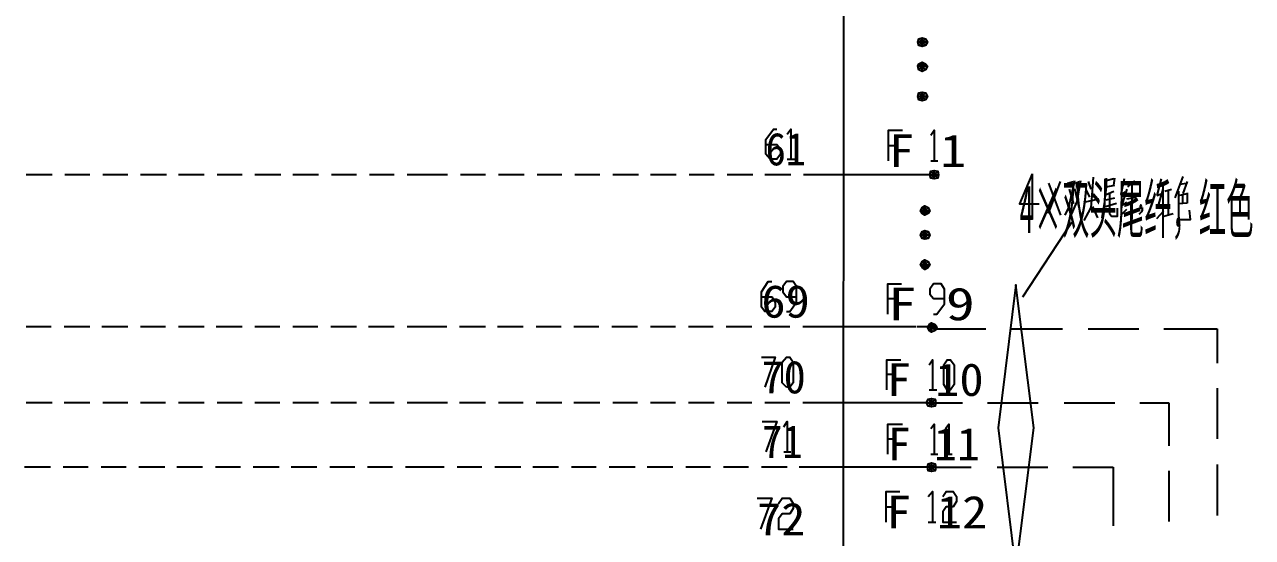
# Model space of a CAD drawing. Header units: metres. Extents: x 17 to 1757, y 17 to 1207.
# Drawn here: x 1294.9 to 1500.5, y 682.9 to 768.7 of the extents above; entities that cross this region are included whole.
import ezdxf

# ---------------------------------------------------------------- set-up
doc = ezdxf.new("R2010")
doc.units = ezdxf.units.M
for name, color, linetype in [('LINES', 7, 'Continuous'), ('POLYLINES', 4, 'Continuous'), ('TEXTS', 3, 'Continuous')]:
    doc.layers.add(name, color=color, linetype=linetype)

msp = doc.modelspace()

# ---------------------------------------------------------------- linework, layer by layer
at = {"layer": 'LINES'}
for p, q in [((1432.18, 975.6), (1431.74, 401.69)), ((1439.59, 748.51), (1440.74, 748.51)), ((1422.6, 746.21), (1423.9, 746.21)), ((1446.65, 745.92), (1447.8, 745.92)), ((1299.48, 743.62), (1295.16, 743.62)), ((1305.82, 743.62), (1301.64, 743.62)), ((1312.15, 743.62), (1307.98, 743.62)), ((1318.63, 743.62), (1314.31, 743.62)), ((1324.97, 743.62), (1320.65, 743.62)), ((1331.3, 743.62), (1327.13, 743.62)), ((1337.78, 743.62), (1333.46, 743.62)), ((1344.12, 743.62), (1339.8, 743.62)), ((1350.46, 743.62), (1346.28, 743.62)), ((1356.79, 743.62), (1352.62, 743.62)), ((1362.98, 743.62), (1358.95, 743.62)), ((1365.72, 743.62), (1362.98, 743.62)), ((1372.06, 743.62), (1367.88, 743.62)), ((1378.54, 743.62), (1374.22, 743.62)), ((1384.87, 743.62), (1380.7, 743.62)), ((1391.21, 743.62), (1387.03, 743.62)), ((1397.69, 743.62), (1393.37, 743.62)), ((1404.02, 743.62), (1399.7, 743.62)), ((1410.36, 743.62), (1406.18, 743.62)), ((1416.84, 743.62), (1412.52, 743.62)), ((1423.18, 743.62), (1418.86, 743.62)), ((1429.51, 743.62), (1425.34, 743.62)), ((1428.5, 743.62), (1426.63, 743.62)), ((1431.67, 743.62), (1429.51, 743.62)), ((1435.85, 743.62), (1431.67, 743.62)), ((1434.84, 743.62), (1432.68, 743.62)), ((1438.01, 743.62), (1435.85, 743.62)), ((1442.33, 743.62), (1438.01, 743.62)), ((1441.18, 743.62), (1439.02, 743.62)), ((1444.34, 743.62), (1442.33, 743.62)), ((1447.22, 743.62), (1444.34, 743.62)), ((1447.22, 743.62), (1445.5, 743.62)), ((1463.64, 743.76), (1463.64, 736.13)), ((1466.38, 737.14), (1468.39, 742.46)), ((1469.54, 742.18), (1470.55, 742.46)), ((1470.84, 742.18), (1471.56, 742.46)), ((1473, 742.46), (1473.43, 741.17)), ((1477.32, 742.9), (1476.02, 742.61)), ((1477.32, 741.89), (1477.46, 743.04)), ((1479.05, 742.9), (1478.47, 740.3)), ((1480.78, 742.61), (1479.62, 741.6)), ((1485.24, 742.9), (1484.52, 740.16)), ((1488.84, 743.33), (1487.54, 739.73)), ((1489.56, 742.46), (1488.84, 740.45)), ((1466.38, 742.18), (1468.39, 736.85)), ((1469.83, 741.17), (1470.55, 738.72)), ((1473.29, 739.87), (1472.71, 741.02)), ((1476.02, 741.6), (1477.46, 741.89)), ((1476.02, 740.3), (1477.32, 740.88)), ((1478.47, 740.16), (1479.19, 740.74)), ((1479.48, 741.17), (1478.62, 738.58)), ((1480.34, 742.03), (1480.34, 736.13)), ((1484.52, 740.16), (1485.38, 740.45)), ((1485.53, 741.17), (1484.66, 738.29)), ((1485.82, 740.88), (1486.97, 741.17)), ((1486.39, 741.02), (1486.39, 736.85)), ((1488.12, 740.16), (1489.56, 740.45)), ((1488.41, 742.03), (1489.42, 742.18)), ((1489.56, 740.59), (1489.56, 738.86)), ((1472.28, 739.01), (1474.87, 739.58)), ((1473.72, 738.29), (1474.58, 736.42)), ((1475.88, 738.29), (1477.75, 738.86)), ((1476.02, 739.44), (1477.46, 739.73)), ((1478.62, 738.43), (1479.48, 739.01)), ((1479.48, 739.58), (1481.06, 739.87)), ((1481.78, 738.43), (1481.78, 738.29)), ((1481.78, 738.29), (1481.78, 738)), ((1481.78, 738.29), (1481.78, 738.14)), ((1481.78, 738.29), (1481.93, 738.29)), ((1484.52, 738.14), (1485.67, 738.72)), ((1489.56, 738.86), (1488.12, 738.72)), ((1488.84, 738.86), (1488.84, 740.3)), ((1478.47, 736.85), (1479.48, 737.86)), ((1484.52, 736.27), (1485.67, 737.57)), ((1485.67, 736.7), (1487.26, 737.14)), ((1462.06, 723.17), (1470.26, 735.7)), ((1439.45, 722.88), (1440.6, 722.88)), ((1299.34, 718.13), (1295.16, 718.13)), ((1305.82, 718.13), (1301.5, 718.13)), ((1312.15, 718.13), (1307.83, 718.13)), ((1318.49, 718.13), (1314.31, 718.13)), ((1324.97, 718.13), (1320.65, 718.13)), ((1331.3, 718.13), (1326.98, 718.13)), ((1337.64, 718.13), (1333.46, 718.13)), ((1343.98, 718.13), (1339.8, 718.13)), ((1350.46, 718.13), (1346.14, 718.13)), ((1356.79, 718.13), (1352.47, 718.13)), ((1362.84, 718.13), (1358.95, 718.13)), ((1365.58, 718.13), (1362.84, 718.13)), ((1372.06, 718.13), (1367.74, 718.13)), ((1378.39, 718.13), (1374.07, 718.13)), ((1384.73, 718.13), (1380.55, 718.13)), ((1391.06, 718.13), (1386.89, 718.13)), ((1397.54, 718.13), (1393.22, 718.13)), ((1403.88, 718.13), (1399.7, 718.13)), ((1410.22, 718.13), (1406.04, 718.13)), ((1416.7, 718.13), (1412.38, 718.13)), ((1423.03, 718.13), (1418.71, 718.13)), ((1429.37, 718.13), (1425.19, 718.13)), ((1428.36, 718.13), (1426.49, 718.13)), ((1431.53, 718.13), (1429.37, 718.13)), ((1435.7, 718.13), (1431.53, 718.13)), ((1434.7, 718.13), (1432.54, 718.13)), ((1437.86, 718.13), (1435.7, 718.13)), ((1442.18, 718.13), (1437.86, 718.13)), ((1441.03, 718.13), (1439.02, 718.13)), ((1444.2, 718.13), (1442.18, 718.13)), ((1447.08, 718.13), (1444.34, 718.13)), ((1447.08, 718.13), (1445.35, 718.13)), ((1447.08, 717.84), (1455.86, 717.84)), ((1460.18, 717.84), (1468.68, 717.84)), ((1473, 717.84), (1481.5, 717.84)), ((1485.67, 717.84), (1494.6, 717.84)), ((1494.6, 717.84), (1494.6, 712.08)), ((1439.3, 710.21), (1440.46, 710.21)), ((1446.36, 707.62), (1447.66, 707.62)), ((1494.6, 707.9), (1494.6, 699.41)), ((1299.48, 705.46), (1295.16, 705.46)), ((1305.82, 705.46), (1301.5, 705.46)), ((1312.15, 705.46), (1307.98, 705.46)), ((1318.49, 705.46), (1314.31, 705.46)), ((1324.97, 705.46), (1320.65, 705.46)), ((1331.3, 705.46), (1327.13, 705.46)), ((1337.64, 705.46), (1333.46, 705.46)), ((1344.12, 705.46), (1339.8, 705.46)), ((1350.46, 705.46), (1346.14, 705.46)), ((1356.79, 705.46), (1352.62, 705.46)), ((1362.84, 705.46), (1358.95, 705.46)), ((1365.72, 705.46), (1362.84, 705.46)), ((1372.06, 705.46), (1367.74, 705.46)), ((1378.39, 705.46), (1374.22, 705.46)), ((1384.87, 705.46), (1380.55, 705.46)), ((1391.21, 705.46), (1386.89, 705.46)), ((1397.54, 705.46), (1393.37, 705.46)), ((1403.88, 705.46), (1399.7, 705.46)), ((1410.36, 705.46), (1406.04, 705.46)), ((1416.7, 705.46), (1412.52, 705.46)), ((1423.03, 705.46), (1418.86, 705.46)), ((1429.51, 705.46), (1425.19, 705.46)), ((1428.36, 705.46), (1426.63, 705.46)), ((1431.53, 705.46), (1429.51, 705.46)), ((1435.85, 705.46), (1431.53, 705.46)), ((1434.7, 705.46), (1432.68, 705.46)), ((1438.01, 705.46), (1435.85, 705.46)), ((1442.18, 705.46), (1438.01, 705.46)), ((1441.18, 705.46), (1439.02, 705.46)), ((1444.34, 705.46), (1442.18, 705.46)), ((1447.22, 705.46), (1444.34, 705.46)), ((1447.22, 705.46), (1445.35, 705.46)), ((1447.08, 705.46), (1451.98, 705.46)), ((1456.15, 705.46), (1464.65, 705.46)), ((1468.97, 705.46), (1477.46, 705.46)), ((1481.64, 705.46), (1486.54, 705.46)), ((1486.54, 705.46), (1486.54, 698.26)), ((1439.45, 699.41), (1440.74, 699.41)), ((1422.02, 697.25), (1423.18, 697.25)), ((1446.65, 696.82), (1447.8, 696.82)), ((1449.1, 696.82), (1450.25, 696.82)), ((1494.6, 695.09), (1494.6, 686.59)), ((1299.19, 694.66), (1294.87, 694.66)), ((1305.53, 694.66), (1301.35, 694.66)), ((1311.86, 694.66), (1307.69, 694.66)), ((1318.34, 694.66), (1314.02, 694.66)), ((1324.68, 694.66), (1320.36, 694.66)), ((1331.02, 694.66), (1326.84, 694.66)), ((1337.5, 694.66), (1333.18, 694.66)), ((1343.83, 694.66), (1339.51, 694.66)), ((1350.17, 694.66), (1345.99, 694.66)), ((1356.5, 694.66), (1352.33, 694.66)), ((1362.26, 694.66), (1358.66, 694.66)), ((1365.14, 694.66), (1362.26, 694.66)), ((1371.48, 694.66), (1367.3, 694.66)), ((1377.96, 694.66), (1373.64, 694.66)), ((1384.3, 694.66), (1379.98, 694.66)), ((1390.63, 694.66), (1386.46, 694.66)), ((1397.11, 694.66), (1392.79, 694.66)), ((1403.45, 694.66), (1399.13, 694.66)), ((1409.78, 694.66), (1405.61, 694.66)), ((1416.12, 694.66), (1411.94, 694.66)), ((1422.6, 694.66), (1418.28, 694.66)), ((1428.94, 694.66), (1424.62, 694.66)), ((1427.93, 694.66), (1426.06, 694.66)), ((1431.1, 694.66), (1428.94, 694.66)), ((1435.27, 694.66), (1431.1, 694.66)), ((1434.26, 694.66), (1432.1, 694.66)), ((1437.43, 694.66), (1435.27, 694.66)), ((1441.75, 694.66), (1437.43, 694.66)), ((1440.6, 694.66), (1438.44, 694.66)), ((1443.77, 694.66), (1441.75, 694.66)), ((1446.65, 694.66), (1443.77, 694.66)), ((1446.65, 694.66), (1444.92, 694.66)), ((1446.65, 694.66), (1453.42, 694.66)), ((1457.74, 694.66), (1466.23, 694.66)), ((1470.41, 694.66), (1477.18, 694.66)), ((1477.18, 694.66), (1477.18, 684.86)), ((1486.54, 694.08), (1486.54, 685.58)), ((1439.16, 688.03), (1440.31, 688.03)), ((1446.22, 685.44), (1447.51, 685.44))]:
    msp.add_line(p, q, dxfattribs=at)
at = {"layer": 'POLYLINES'}
for points in [[(1445.21, 765.79), (1444.49, 765.79), (1444.63, 766.37), (1445.21, 765.79)], [(1445.21, 765.79), (1444.49, 765.79), (1444.63, 766.37), (1445.21, 765.79)], [(1445.21, 765.79), (1444.49, 765.79), (1444.63, 766.37), (1445.21, 765.79)], [(1445.21, 765.79), (1444.49, 765.79), (1444.63, 766.37), (1445.21, 765.79)], [(1445.21, 765.79), (1444.63, 765.22), (1444.49, 765.79), (1445.21, 765.79)], [(1445.21, 765.79), (1444.63, 765.22), (1444.49, 765.79), (1445.21, 765.79)], [(1445.21, 765.79), (1444.63, 765.22), (1444.49, 765.79), (1445.21, 765.79)], [(1445.21, 765.79), (1444.63, 765.22), (1444.49, 765.79), (1445.21, 765.79)], [(1445.21, 765.79), (1444.63, 766.37), (1445.21, 766.51), (1445.21, 765.79)], [(1445.21, 765.79), (1444.63, 766.37), (1445.21, 766.51), (1445.21, 765.79)], [(1445.21, 765.79), (1444.63, 766.37), (1445.21, 766.51), (1445.21, 765.79)], [(1445.21, 765.79), (1444.63, 766.37), (1445.21, 766.51), (1445.21, 765.79)], [(1445.21, 765.79), (1445.21, 765.07), (1444.63, 765.22), (1445.21, 765.79)], [(1445.21, 765.79), (1445.21, 765.07), (1444.63, 765.22), (1445.21, 765.79)], [(1445.21, 765.79), (1445.21, 765.07), (1444.63, 765.22), (1445.21, 765.79)], [(1445.21, 765.79), (1445.21, 765.07), (1444.63, 765.22), (1445.21, 765.79)], [(1445.21, 765.79), (1445.21, 766.51), (1445.78, 766.37), (1445.21, 765.79)], [(1445.21, 765.79), (1445.21, 766.51), (1445.78, 766.37), (1445.21, 765.79)], [(1445.21, 765.79), (1445.21, 766.51), (1445.78, 766.37), (1445.21, 765.79)], [(1445.21, 765.79), (1445.21, 766.51), (1445.78, 766.37), (1445.21, 765.79)], [(1445.21, 765.79), (1445.78, 766.37), (1446.07, 765.79), (1445.21, 765.79)], [(1445.21, 765.79), (1445.78, 766.37), (1446.07, 765.79), (1445.21, 765.79)], [(1445.21, 765.79), (1445.78, 766.37), (1446.07, 765.79), (1445.21, 765.79)], [(1445.21, 765.79), (1445.78, 766.37), (1446.07, 765.79), (1445.21, 765.79)], [(1445.21, 765.79), (1445.78, 765.22), (1445.21, 765.07), (1445.21, 765.79)], [(1445.21, 765.79), (1445.78, 765.22), (1445.21, 765.07), (1445.21, 765.79)], [(1445.21, 765.79), (1446.07, 765.79), (1445.78, 765.22), (1445.21, 765.79)], [(1445.21, 765.79), (1446.07, 765.79), (1445.78, 765.22), (1445.21, 765.79)], [(1445.21, 765.79), (1445.78, 765.22), (1445.21, 765.07), (1445.21, 765.79)], [(1445.21, 765.79), (1445.78, 765.22), (1445.21, 765.07), (1445.21, 765.79)], [(1445.21, 765.79), (1446.07, 765.79), (1445.78, 765.22), (1445.21, 765.79)], [(1445.21, 765.79), (1446.07, 765.79), (1445.78, 765.22), (1445.21, 765.79)], [(1445.21, 761.76), (1444.49, 761.76), (1444.63, 762.19), (1445.21, 761.76)], [(1445.21, 761.76), (1444.49, 761.76), (1444.63, 762.19), (1445.21, 761.76)], [(1445.21, 761.76), (1444.49, 761.76), (1444.63, 762.19), (1445.21, 761.76)], [(1445.21, 761.76), (1444.49, 761.76), (1444.63, 762.19), (1445.21, 761.76)], [(1445.21, 761.76), (1444.63, 761.18), (1444.49, 761.76), (1445.21, 761.76)], [(1445.21, 761.76), (1444.63, 761.18), (1444.49, 761.76), (1445.21, 761.76)], [(1445.21, 761.76), (1444.63, 761.18), (1444.49, 761.76), (1445.21, 761.76)], [(1445.21, 761.76), (1444.63, 761.18), (1444.49, 761.76), (1445.21, 761.76)], [(1445.21, 761.76), (1444.63, 762.19), (1445.21, 762.48), (1445.21, 761.76)], [(1445.21, 761.76), (1444.63, 762.19), (1445.21, 762.48), (1445.21, 761.76)], [(1445.21, 761.76), (1444.63, 762.19), (1445.21, 762.48), (1445.21, 761.76)], [(1445.21, 761.76), (1444.63, 762.19), (1445.21, 762.48), (1445.21, 761.76)], [(1445.21, 761.76), (1445.21, 760.9), (1444.63, 761.18), (1445.21, 761.76)], [(1445.21, 761.76), (1445.21, 760.9), (1444.63, 761.18), (1445.21, 761.76)], [(1445.21, 761.76), (1445.21, 760.9), (1444.63, 761.18), (1445.21, 761.76)], [(1445.21, 761.76), (1445.21, 760.9), (1444.63, 761.18), (1445.21, 761.76)], [(1445.21, 761.76), (1445.21, 762.48), (1445.78, 762.19), (1445.21, 761.76)], [(1445.21, 761.76), (1445.21, 762.48), (1445.78, 762.19), (1445.21, 761.76)], [(1445.21, 761.76), (1445.21, 762.48), (1445.78, 762.19), (1445.21, 761.76)], [(1445.21, 761.76), (1445.21, 762.48), (1445.78, 762.19), (1445.21, 761.76)], [(1445.21, 761.76), (1445.78, 762.19), (1446.07, 761.76), (1445.21, 761.76)], [(1445.21, 761.76), (1445.78, 762.19), (1446.07, 761.76), (1445.21, 761.76)], [(1445.21, 761.76), (1445.78, 762.19), (1446.07, 761.76), (1445.21, 761.76)], [(1445.21, 761.76), (1445.78, 762.19), (1446.07, 761.76), (1445.21, 761.76)], [(1445.21, 761.76), (1445.78, 761.18), (1445.21, 760.9), (1445.21, 761.76)], [(1445.21, 761.76), (1445.78, 761.18), (1445.21, 760.9), (1445.21, 761.76)], [(1445.21, 761.76), (1446.07, 761.76), (1445.78, 761.18), (1445.21, 761.76)], [(1445.21, 761.76), (1446.07, 761.76), (1445.78, 761.18), (1445.21, 761.76)], [(1445.21, 761.76), (1445.78, 761.18), (1445.21, 760.9), (1445.21, 761.76)], [(1445.21, 761.76), (1445.78, 761.18), (1445.21, 760.9), (1445.21, 761.76)], [(1445.21, 761.76), (1446.07, 761.76), (1445.78, 761.18), (1445.21, 761.76)], [(1445.21, 761.76), (1446.07, 761.76), (1445.78, 761.18), (1445.21, 761.76)], [(1445.21, 756.72), (1444.49, 756.72), (1444.63, 757.3), (1445.21, 756.72)], [(1445.21, 756.72), (1444.49, 756.72), (1444.63, 757.3), (1445.21, 756.72)], [(1445.21, 756.72), (1444.49, 756.72), (1444.63, 757.3), (1445.21, 756.72)], [(1445.21, 756.72), (1444.49, 756.72), (1444.63, 757.3), (1445.21, 756.72)], [(1445.21, 756.72), (1444.63, 757.3), (1445.21, 757.44), (1445.21, 756.72)], [(1445.21, 756.72), (1444.63, 757.3), (1445.21, 757.44), (1445.21, 756.72)], [(1445.21, 756.72), (1444.63, 757.3), (1445.21, 757.44), (1445.21, 756.72)], [(1445.21, 756.72), (1444.63, 757.3), (1445.21, 757.44), (1445.21, 756.72)], [(1445.21, 756.72), (1445.21, 757.44), (1445.78, 757.3), (1445.21, 756.72)], [(1445.21, 756.72), (1445.21, 757.44), (1445.78, 757.3), (1445.21, 756.72)], [(1445.21, 756.72), (1445.21, 757.44), (1445.78, 757.3), (1445.21, 756.72)], [(1445.21, 756.72), (1445.21, 757.44), (1445.78, 757.3), (1445.21, 756.72)], [(1445.21, 756.72), (1445.78, 757.3), (1446.07, 756.72), (1445.21, 756.72)], [(1445.21, 756.72), (1445.78, 757.3), (1446.07, 756.72), (1445.21, 756.72)], [(1445.21, 756.72), (1445.78, 757.3), (1446.07, 756.72), (1445.21, 756.72)], [(1445.21, 756.72), (1445.78, 757.3), (1446.07, 756.72), (1445.21, 756.72)], [(1445.21, 756.72), (1444.63, 756.14), (1444.49, 756.72), (1445.21, 756.72)], [(1445.21, 756.72), (1444.63, 756.14), (1444.49, 756.72), (1445.21, 756.72)], [(1445.21, 756.72), (1444.63, 756.14), (1444.49, 756.72), (1445.21, 756.72)], [(1445.21, 756.72), (1444.63, 756.14), (1444.49, 756.72), (1445.21, 756.72)], [(1445.21, 756.72), (1445.21, 756), (1444.63, 756.14), (1445.21, 756.72)], [(1445.21, 756.72), (1445.21, 756), (1444.63, 756.14), (1445.21, 756.72)], [(1445.21, 756.72), (1445.21, 756), (1444.63, 756.14), (1445.21, 756.72)], [(1445.21, 756.72), (1445.21, 756), (1444.63, 756.14), (1445.21, 756.72)], [(1445.21, 756.72), (1445.78, 756.14), (1445.21, 756), (1445.21, 756.72)], [(1445.21, 756.72), (1445.78, 756.14), (1445.21, 756), (1445.21, 756.72)], [(1445.21, 756.72), (1446.07, 756.72), (1445.78, 756.14), (1445.21, 756.72)], [(1445.21, 756.72), (1446.07, 756.72), (1445.78, 756.14), (1445.21, 756.72)], [(1445.21, 756.72), (1445.78, 756.14), (1445.21, 756), (1445.21, 756.72)], [(1445.21, 756.72), (1445.78, 756.14), (1445.21, 756), (1445.21, 756.72)], [(1445.21, 756.72), (1446.07, 756.72), (1445.78, 756.14), (1445.21, 756.72)], [(1445.21, 756.72), (1446.07, 756.72), (1445.78, 756.14), (1445.21, 756.72)], [(1419, 748.66), (1420.87, 748.66), (1421.45, 747.94), (1421.45, 747.07), (1420.87, 746.21), (1419.72, 746.21), (1419, 747.07), (1419, 749.52), (1420.3, 751.25), (1420.87, 751.25)], [(1422.6, 750.38), (1423.18, 751.25), (1423.18, 746.21)], [(1439.59, 745.92), (1439.59, 751.1), (1441.9, 751.1)], [(1446.65, 750.24), (1447.22, 751.1), (1447.22, 745.92)], [(1447.22, 743.62), (1446.5, 743.62), (1446.65, 744.19), (1447.22, 743.62)], [(1447.22, 743.62), (1446.5, 743.62), (1446.65, 744.19), (1447.22, 743.62)], [(1447.22, 743.62), (1446.5, 743.62), (1446.65, 744.19), (1447.22, 743.62)], [(1447.22, 743.62), (1446.5, 743.62), (1446.65, 744.19), (1447.22, 743.62)], [(1447.22, 743.62), (1446.65, 743.04), (1446.5, 743.62), (1447.22, 743.62)], [(1447.22, 743.62), (1446.65, 743.04), (1446.5, 743.62), (1447.22, 743.62)], [(1447.22, 743.62), (1446.65, 743.04), (1446.5, 743.62), (1447.22, 743.62)], [(1447.22, 743.62), (1446.65, 743.04), (1446.5, 743.62), (1447.22, 743.62)], [(1447.22, 743.62), (1446.65, 744.19), (1447.22, 744.34), (1447.22, 743.62)], [(1447.22, 743.62), (1446.65, 744.19), (1447.22, 744.34), (1447.22, 743.62)], [(1447.22, 743.62), (1446.65, 744.19), (1447.22, 744.34), (1447.22, 743.62)], [(1447.22, 743.62), (1446.65, 744.19), (1447.22, 744.34), (1447.22, 743.62)], [(1447.22, 743.62), (1447.22, 742.9), (1446.65, 743.04), (1447.22, 743.62)], [(1447.22, 743.62), (1447.22, 742.9), (1446.65, 743.04), (1447.22, 743.62)], [(1447.22, 743.62), (1447.22, 742.9), (1446.65, 743.04), (1447.22, 743.62)], [(1447.22, 743.62), (1447.22, 742.9), (1446.65, 743.04), (1447.22, 743.62)], [(1447.22, 743.62), (1447.22, 744.34), (1447.8, 744.19), (1447.22, 743.62)], [(1447.22, 743.62), (1447.22, 744.34), (1447.8, 744.19), (1447.22, 743.62)], [(1447.22, 743.62), (1447.22, 744.34), (1447.8, 744.19), (1447.22, 743.62)], [(1447.22, 743.62), (1447.22, 744.34), (1447.8, 744.19), (1447.22, 743.62)], [(1447.22, 743.62), (1447.8, 744.19), (1447.94, 743.62), (1447.22, 743.62)], [(1447.22, 743.62), (1447.8, 744.19), (1447.94, 743.62), (1447.22, 743.62)], [(1447.22, 743.62), (1447.8, 744.19), (1447.94, 743.62), (1447.22, 743.62)], [(1447.22, 743.62), (1447.8, 744.19), (1447.94, 743.62), (1447.22, 743.62)], [(1447.22, 743.62), (1447.8, 743.04), (1447.22, 742.9), (1447.22, 743.62)], [(1447.22, 743.62), (1447.8, 743.04), (1447.22, 742.9), (1447.22, 743.62)], [(1447.22, 743.62), (1447.94, 743.62), (1447.8, 743.04), (1447.22, 743.62)], [(1447.22, 743.62), (1447.94, 743.62), (1447.8, 743.04), (1447.22, 743.62)], [(1447.22, 743.62), (1447.8, 743.04), (1447.22, 742.9), (1447.22, 743.62)], [(1447.22, 743.62), (1447.8, 743.04), (1447.22, 742.9), (1447.22, 743.62)], [(1447.22, 743.62), (1447.94, 743.62), (1447.8, 743.04), (1447.22, 743.62)], [(1447.22, 743.62), (1447.94, 743.62), (1447.8, 743.04), (1447.22, 743.62)], [(1463.64, 743.76), (1461.48, 738.72), (1464.79, 738.72)], [(1470.7, 742.61), (1470.12, 739.87), (1469.69, 738.14), (1469.11, 736.85)], [(1471.7, 742.61), (1471.13, 739.15), (1469.98, 736.56)], [(1473.86, 743.18), (1473.58, 739.44), (1473.43, 738.14), (1473, 737.28), (1472.28, 735.98)], [(1476.02, 743.04), (1476.02, 741.6), (1475.74, 739.15), (1475.3, 736.42)], [(1470.7, 741.31), (1471.7, 736.99), (1471.99, 736.99)], [(1476.6, 740.59), (1476.6, 737.14), (1476.89, 736.7), (1477.9, 736.7), (1477.9, 738)], [(1488.12, 740.88), (1488.12, 736.7), (1488.26, 736.13)], [(1445.64, 737.57), (1445.21, 738.14), (1445.64, 738.43), (1445.64, 737.57)], [(1445.64, 737.57), (1445.21, 738.14), (1445.64, 738.43), (1445.64, 737.57)], [(1445.64, 737.57), (1445.21, 738.14), (1445.64, 738.43), (1445.64, 737.57)], [(1445.64, 737.57), (1445.21, 738.14), (1445.64, 738.43), (1445.64, 737.57)], [(1445.64, 737.57), (1445.64, 738.43), (1446.22, 738.14), (1445.64, 737.57)], [(1445.64, 737.57), (1445.64, 738.43), (1446.22, 738.14), (1445.64, 737.57)], [(1445.64, 737.57), (1445.64, 738.43), (1446.22, 738.14), (1445.64, 737.57)], [(1445.64, 737.57), (1445.64, 738.43), (1446.22, 738.14), (1445.64, 737.57)], [(1482.01, 738.26), (1481.82, 738.58), (1481.63, 738.26)], [(1445.64, 737.57), (1444.92, 737.57), (1445.21, 738.14), (1445.64, 737.57)], [(1445.64, 737.57), (1444.92, 737.57), (1445.21, 738.14), (1445.64, 737.57)], [(1445.64, 737.57), (1444.92, 737.57), (1445.21, 738.14), (1445.64, 737.57)], [(1445.64, 737.57), (1444.92, 737.57), (1445.21, 738.14), (1445.64, 737.57)], [(1445.64, 737.57), (1445.21, 737.14), (1444.92, 737.57), (1445.64, 737.57)], [(1445.64, 737.57), (1445.21, 737.14), (1444.92, 737.57), (1445.64, 737.57)], [(1445.64, 737.57), (1445.21, 737.14), (1444.92, 737.57), (1445.64, 737.57)], [(1445.64, 737.57), (1445.21, 737.14), (1444.92, 737.57), (1445.64, 737.57)], [(1445.64, 737.57), (1445.64, 736.85), (1445.21, 737.14), (1445.64, 737.57)], [(1445.64, 737.57), (1445.64, 736.85), (1445.21, 737.14), (1445.64, 737.57)], [(1445.64, 737.57), (1445.64, 736.85), (1445.21, 737.14), (1445.64, 737.57)], [(1445.64, 737.57), (1445.64, 736.85), (1445.21, 737.14), (1445.64, 737.57)], [(1445.64, 737.57), (1446.22, 738.14), (1446.5, 737.57), (1445.64, 737.57)], [(1445.64, 737.57), (1446.22, 738.14), (1446.5, 737.57), (1445.64, 737.57)], [(1445.64, 737.57), (1446.22, 738.14), (1446.5, 737.57), (1445.64, 737.57)], [(1445.64, 737.57), (1446.22, 738.14), (1446.5, 737.57), (1445.64, 737.57)], [(1445.64, 737.57), (1446.22, 737.14), (1445.64, 736.85), (1445.64, 737.57)], [(1445.64, 737.57), (1446.22, 737.14), (1445.64, 736.85), (1445.64, 737.57)], [(1445.64, 737.57), (1446.5, 737.57), (1446.22, 737.14), (1445.64, 737.57)], [(1445.64, 737.57), (1446.5, 737.57), (1446.22, 737.14), (1445.64, 737.57)], [(1445.64, 737.57), (1446.22, 737.14), (1445.64, 736.85), (1445.64, 737.57)], [(1445.64, 737.57), (1446.22, 737.14), (1445.64, 736.85), (1445.64, 737.57)], [(1445.64, 737.57), (1446.5, 737.57), (1446.22, 737.14), (1445.64, 737.57)], [(1445.64, 737.57), (1446.5, 737.57), (1446.22, 737.14), (1445.64, 737.57)], [(1482.07, 738.14), (1482.07, 737.71), (1481.93, 737.42), (1481.64, 737.14), (1481.5, 736.99)], [(1481.63, 738.26), (1481.82, 737.94), (1482.01, 738.26)], [(1488.26, 736.13), (1490.14, 736.13), (1489.99, 737.71)], [(1445.64, 733.54), (1445.21, 734.11), (1445.64, 734.26), (1445.64, 733.54)], [(1445.64, 733.54), (1445.21, 734.11), (1445.64, 734.26), (1445.64, 733.54)], [(1445.64, 733.54), (1445.21, 734.11), (1445.64, 734.26), (1445.64, 733.54)], [(1445.64, 733.54), (1445.21, 734.11), (1445.64, 734.26), (1445.64, 733.54)], [(1445.64, 733.54), (1445.64, 734.26), (1446.22, 734.11), (1445.64, 733.54)], [(1445.64, 733.54), (1445.64, 734.26), (1446.22, 734.11), (1445.64, 733.54)], [(1445.64, 733.54), (1445.64, 734.26), (1446.22, 734.11), (1445.64, 733.54)], [(1445.64, 733.54), (1445.64, 734.26), (1446.22, 734.11), (1445.64, 733.54)], [(1445.64, 733.54), (1444.92, 733.54), (1445.21, 734.11), (1445.64, 733.54)], [(1445.64, 733.54), (1444.92, 733.54), (1445.21, 734.11), (1445.64, 733.54)], [(1445.64, 733.54), (1444.92, 733.54), (1445.21, 734.11), (1445.64, 733.54)], [(1445.64, 733.54), (1444.92, 733.54), (1445.21, 734.11), (1445.64, 733.54)], [(1445.64, 733.54), (1445.21, 732.96), (1444.92, 733.54), (1445.64, 733.54)], [(1445.64, 733.54), (1445.21, 732.96), (1444.92, 733.54), (1445.64, 733.54)], [(1445.64, 733.54), (1445.21, 732.96), (1444.92, 733.54), (1445.64, 733.54)], [(1445.64, 733.54), (1445.21, 732.96), (1444.92, 733.54), (1445.64, 733.54)], [(1445.64, 733.54), (1445.64, 732.82), (1445.21, 732.96), (1445.64, 733.54)], [(1445.64, 733.54), (1445.64, 732.82), (1445.21, 732.96), (1445.64, 733.54)], [(1445.64, 733.54), (1445.64, 732.82), (1445.21, 732.96), (1445.64, 733.54)], [(1445.64, 733.54), (1445.64, 732.82), (1445.21, 732.96), (1445.64, 733.54)], [(1445.64, 733.54), (1446.22, 734.11), (1446.5, 733.54), (1445.64, 733.54)], [(1445.64, 733.54), (1446.22, 734.11), (1446.5, 733.54), (1445.64, 733.54)], [(1445.64, 733.54), (1446.22, 734.11), (1446.5, 733.54), (1445.64, 733.54)], [(1445.64, 733.54), (1446.22, 734.11), (1446.5, 733.54), (1445.64, 733.54)], [(1445.64, 733.54), (1446.22, 732.96), (1445.64, 732.82), (1445.64, 733.54)], [(1445.64, 733.54), (1446.22, 732.96), (1445.64, 732.82), (1445.64, 733.54)], [(1445.64, 733.54), (1446.5, 733.54), (1446.22, 732.96), (1445.64, 733.54)], [(1445.64, 733.54), (1446.5, 733.54), (1446.22, 732.96), (1445.64, 733.54)], [(1445.64, 733.54), (1446.22, 732.96), (1445.64, 732.82), (1445.64, 733.54)], [(1445.64, 733.54), (1446.22, 732.96), (1445.64, 732.82), (1445.64, 733.54)], [(1445.64, 733.54), (1446.5, 733.54), (1446.22, 732.96), (1445.64, 733.54)], [(1445.64, 733.54), (1446.5, 733.54), (1446.22, 732.96), (1445.64, 733.54)], [(1445.64, 728.5), (1444.92, 728.5), (1445.21, 729.07), (1445.64, 728.5)], [(1445.64, 728.5), (1444.92, 728.5), (1445.21, 729.07), (1445.64, 728.5)], [(1445.64, 728.5), (1444.92, 728.5), (1445.21, 729.07), (1445.64, 728.5)], [(1445.64, 728.5), (1444.92, 728.5), (1445.21, 729.07), (1445.64, 728.5)], [(1445.64, 728.5), (1445.21, 728.06), (1444.92, 728.5), (1445.64, 728.5)], [(1445.64, 728.5), (1445.21, 728.06), (1444.92, 728.5), (1445.64, 728.5)], [(1445.64, 728.5), (1445.21, 728.06), (1444.92, 728.5), (1445.64, 728.5)], [(1445.64, 728.5), (1445.21, 728.06), (1444.92, 728.5), (1445.64, 728.5)], [(1445.64, 728.5), (1445.21, 729.07), (1445.64, 729.36), (1445.64, 728.5)], [(1445.64, 728.5), (1445.21, 729.07), (1445.64, 729.36), (1445.64, 728.5)], [(1445.64, 728.5), (1445.21, 729.07), (1445.64, 729.36), (1445.64, 728.5)], [(1445.64, 728.5), (1445.21, 729.07), (1445.64, 729.36), (1445.64, 728.5)], [(1445.64, 728.5), (1445.64, 727.78), (1445.21, 728.06), (1445.64, 728.5)], [(1445.64, 728.5), (1445.64, 727.78), (1445.21, 728.06), (1445.64, 728.5)], [(1445.64, 728.5), (1445.64, 727.78), (1445.21, 728.06), (1445.64, 728.5)], [(1445.64, 728.5), (1445.64, 727.78), (1445.21, 728.06), (1445.64, 728.5)], [(1445.64, 728.5), (1445.64, 729.36), (1446.22, 729.07), (1445.64, 728.5)], [(1445.64, 728.5), (1445.64, 729.36), (1446.22, 729.07), (1445.64, 728.5)], [(1445.64, 728.5), (1445.64, 729.36), (1446.22, 729.07), (1445.64, 728.5)], [(1445.64, 728.5), (1445.64, 729.36), (1446.22, 729.07), (1445.64, 728.5)], [(1445.64, 728.5), (1446.22, 729.07), (1446.5, 728.5), (1445.64, 728.5)], [(1445.64, 728.5), (1446.22, 729.07), (1446.5, 728.5), (1445.64, 728.5)], [(1445.64, 728.5), (1446.22, 729.07), (1446.5, 728.5), (1445.64, 728.5)], [(1445.64, 728.5), (1446.22, 729.07), (1446.5, 728.5), (1445.64, 728.5)], [(1445.64, 728.5), (1446.22, 728.06), (1445.64, 727.78), (1445.64, 728.5)], [(1445.64, 728.5), (1446.22, 728.06), (1445.64, 727.78), (1445.64, 728.5)], [(1445.64, 728.5), (1446.5, 728.5), (1446.22, 728.06), (1445.64, 728.5)], [(1445.64, 728.5), (1446.5, 728.5), (1446.22, 728.06), (1445.64, 728.5)], [(1445.64, 728.5), (1446.22, 728.06), (1445.64, 727.78), (1445.64, 728.5)], [(1445.64, 728.5), (1446.22, 728.06), (1445.64, 727.78), (1445.64, 728.5)], [(1445.64, 728.5), (1446.5, 728.5), (1446.22, 728.06), (1445.64, 728.5)], [(1445.64, 728.5), (1446.5, 728.5), (1446.22, 728.06), (1445.64, 728.5)], [(1418.28, 723.17), (1420.01, 723.17), (1420.58, 722.3), (1420.58, 721.44), (1420.01, 720.72), (1418.86, 720.72), (1418.28, 721.44), (1418.28, 724.03), (1419.43, 725.76), (1420.01, 725.76)], [(1422.46, 720.72), (1423.03, 720.72), (1424.18, 722.3), (1424.18, 724.9), (1423.61, 725.76), (1422.46, 725.76), (1421.88, 724.9), (1421.88, 724.03), (1422.46, 723.17), (1424.18, 723.17)], [(1439.45, 720.29), (1439.45, 725.33), (1441.75, 725.33)], [(1447.08, 720.29), (1447.66, 720.29), (1448.95, 722.02), (1448.95, 724.46), (1448.38, 725.33), (1447.08, 725.33), (1446.5, 724.46), (1446.5, 723.6), (1447.08, 722.88), (1448.95, 722.88)], [(1460.91, 677.35), (1463.9, 701.26), (1460.91, 725.18), (1457.91, 701.26), (1460.91, 677.35), (1460.91, 677.35)], [(1446.79, 718.13), (1446.07, 718.13), (1446.36, 718.56), (1446.79, 718.13)], [(1446.79, 718.13), (1446.07, 718.13), (1446.36, 718.56), (1446.79, 718.13)], [(1446.79, 718.13), (1446.07, 718.13), (1446.36, 718.56), (1446.79, 718.13)], [(1446.79, 718.13), (1446.07, 718.13), (1446.36, 718.56), (1446.79, 718.13)], [(1446.79, 718.13), (1446.36, 717.55), (1446.07, 718.13), (1446.79, 718.13)], [(1446.79, 718.13), (1446.36, 717.55), (1446.07, 718.13), (1446.79, 718.13)], [(1446.79, 718.13), (1446.36, 717.55), (1446.07, 718.13), (1446.79, 718.13)], [(1446.79, 718.13), (1446.36, 717.55), (1446.07, 718.13), (1446.79, 718.13)], [(1446.79, 718.13), (1446.36, 718.56), (1446.79, 718.85), (1446.79, 718.13)], [(1446.79, 718.13), (1446.36, 718.56), (1446.79, 718.85), (1446.79, 718.13)], [(1446.79, 718.13), (1446.36, 718.56), (1446.79, 718.85), (1446.79, 718.13)], [(1446.79, 718.13), (1446.36, 718.56), (1446.79, 718.85), (1446.79, 718.13)], [(1446.79, 718.13), (1446.79, 717.26), (1446.36, 717.55), (1446.79, 718.13)], [(1446.79, 718.13), (1446.79, 717.26), (1446.36, 717.55), (1446.79, 718.13)], [(1446.79, 718.13), (1446.79, 717.26), (1446.36, 717.55), (1446.79, 718.13)], [(1446.79, 718.13), (1446.79, 717.26), (1446.36, 717.55), (1446.79, 718.13)], [(1446.79, 718.13), (1446.79, 718.85), (1447.37, 718.56), (1446.79, 718.13)], [(1446.79, 718.13), (1446.79, 718.85), (1447.37, 718.56), (1446.79, 718.13)], [(1446.79, 718.13), (1446.79, 718.85), (1447.37, 718.56), (1446.79, 718.13)], [(1446.79, 718.13), (1446.79, 718.85), (1447.37, 718.56), (1446.79, 718.13)], [(1446.79, 718.13), (1447.37, 718.56), (1447.66, 718.13), (1446.79, 718.13)], [(1446.79, 718.13), (1447.37, 718.56), (1447.66, 718.13), (1446.79, 718.13)], [(1446.79, 718.13), (1447.37, 718.56), (1447.66, 718.13), (1446.79, 718.13)], [(1446.79, 718.13), (1447.37, 718.56), (1447.66, 718.13), (1446.79, 718.13)], [(1446.79, 718.13), (1447.37, 717.55), (1446.79, 717.26), (1446.79, 718.13)], [(1446.79, 718.13), (1447.37, 717.55), (1446.79, 717.26), (1446.79, 718.13)], [(1446.79, 718.13), (1447.66, 718.13), (1447.37, 717.55), (1446.79, 718.13)], [(1446.79, 718.13), (1447.66, 718.13), (1447.37, 717.55), (1446.79, 718.13)], [(1446.79, 718.13), (1447.37, 717.55), (1446.79, 717.26), (1446.79, 718.13)], [(1446.79, 718.13), (1447.37, 717.55), (1446.79, 717.26), (1446.79, 718.13)], [(1446.79, 718.13), (1447.66, 718.13), (1447.37, 717.55), (1446.79, 718.13)], [(1446.79, 718.13), (1447.66, 718.13), (1447.37, 717.55), (1446.79, 718.13)], [(1418.28, 713.09), (1420.58, 713.09), (1418.86, 708.05)], [(1422.46, 708.05), (1421.74, 708.77), (1421.74, 712.22), (1422.46, 713.09), (1423.03, 713.09), (1423.61, 712.22), (1423.61, 708.77), (1423.03, 708.05), (1422.46, 708.05)], [(1439.3, 707.62), (1439.3, 712.66), (1441.61, 712.66)], [(1446.36, 711.79), (1446.94, 712.66), (1446.94, 707.62)], [(1449.38, 707.62), (1448.81, 708.48), (1448.81, 711.79), (1449.38, 712.66), (1449.96, 712.66), (1450.54, 711.79), (1450.54, 708.48), (1449.96, 707.62), (1449.38, 707.62)], [(1446.79, 705.46), (1445.93, 705.46), (1446.22, 706.03), (1446.79, 705.46)], [(1446.79, 705.46), (1445.93, 705.46), (1446.22, 706.03), (1446.79, 705.46)], [(1446.79, 705.46), (1445.93, 705.46), (1446.22, 706.03), (1446.79, 705.46)], [(1446.79, 705.46), (1445.93, 705.46), (1446.22, 706.03), (1446.79, 705.46)], [(1446.79, 705.46), (1446.22, 704.88), (1445.93, 705.46), (1446.79, 705.46)], [(1446.79, 705.46), (1446.22, 704.88), (1445.93, 705.46), (1446.79, 705.46)], [(1446.79, 705.46), (1446.22, 704.88), (1445.93, 705.46), (1446.79, 705.46)], [(1446.79, 705.46), (1446.22, 704.88), (1445.93, 705.46), (1446.79, 705.46)], [(1446.79, 705.46), (1446.22, 706.03), (1446.79, 706.18), (1446.79, 705.46)], [(1446.79, 705.46), (1446.22, 706.03), (1446.79, 706.18), (1446.79, 705.46)], [(1446.79, 705.46), (1446.22, 706.03), (1446.79, 706.18), (1446.79, 705.46)], [(1446.79, 705.46), (1446.22, 706.03), (1446.79, 706.18), (1446.79, 705.46)], [(1446.79, 705.46), (1446.79, 704.74), (1446.22, 704.88), (1446.79, 705.46)], [(1446.79, 705.46), (1446.79, 704.74), (1446.22, 704.88), (1446.79, 705.46)], [(1446.79, 705.46), (1446.79, 704.74), (1446.22, 704.88), (1446.79, 705.46)], [(1446.79, 705.46), (1446.79, 704.74), (1446.22, 704.88), (1446.79, 705.46)], [(1446.79, 705.46), (1446.79, 706.18), (1447.37, 706.03), (1446.79, 705.46)], [(1446.79, 705.46), (1446.79, 706.18), (1447.37, 706.03), (1446.79, 705.46)], [(1446.79, 705.46), (1446.79, 706.18), (1447.37, 706.03), (1446.79, 705.46)], [(1446.79, 705.46), (1446.79, 706.18), (1447.37, 706.03), (1446.79, 705.46)], [(1446.79, 705.46), (1447.37, 706.03), (1447.51, 705.46), (1446.79, 705.46)], [(1446.79, 705.46), (1447.37, 706.03), (1447.51, 705.46), (1446.79, 705.46)], [(1446.79, 705.46), (1447.37, 706.03), (1447.51, 705.46), (1446.79, 705.46)], [(1446.79, 705.46), (1447.37, 706.03), (1447.51, 705.46), (1446.79, 705.46)], [(1446.79, 705.46), (1447.37, 704.88), (1446.79, 704.74), (1446.79, 705.46)], [(1446.79, 705.46), (1447.37, 704.88), (1446.79, 704.74), (1446.79, 705.46)], [(1446.79, 705.46), (1447.51, 705.46), (1447.37, 704.88), (1446.79, 705.46)], [(1446.79, 705.46), (1447.51, 705.46), (1447.37, 704.88), (1446.79, 705.46)], [(1446.79, 705.46), (1447.37, 704.88), (1446.79, 704.74), (1446.79, 705.46)], [(1446.79, 705.46), (1447.37, 704.88), (1446.79, 704.74), (1446.79, 705.46)], [(1446.79, 705.46), (1447.51, 705.46), (1447.37, 704.88), (1446.79, 705.46)], [(1446.79, 705.46), (1447.51, 705.46), (1447.37, 704.88), (1446.79, 705.46)], [(1418.42, 702.29), (1420.87, 702.29), (1419, 697.25)], [(1422.02, 701.42), (1422.6, 702.29), (1422.6, 697.25)], [(1439.45, 696.82), (1439.45, 701.86), (1441.9, 701.86)], [(1446.65, 701.14), (1447.22, 701.86), (1447.22, 696.82)], [(1449.1, 701.14), (1449.67, 701.86), (1449.67, 696.82)], [(1446.79, 694.66), (1446.07, 694.66), (1446.22, 695.23), (1446.79, 694.66)], [(1446.79, 694.66), (1446.07, 694.66), (1446.22, 695.23), (1446.79, 694.66)], [(1446.79, 694.66), (1446.07, 694.66), (1446.22, 695.23), (1446.79, 694.66)], [(1446.79, 694.66), (1446.07, 694.66), (1446.22, 695.23), (1446.79, 694.66)], [(1446.79, 694.66), (1446.22, 695.23), (1446.79, 695.38), (1446.79, 694.66)], [(1446.79, 694.66), (1446.22, 695.23), (1446.79, 695.38), (1446.79, 694.66)], [(1446.79, 694.66), (1446.22, 695.23), (1446.79, 695.38), (1446.79, 694.66)], [(1446.79, 694.66), (1446.22, 695.23), (1446.79, 695.38), (1446.79, 694.66)], [(1446.79, 694.66), (1446.79, 695.38), (1447.37, 695.23), (1446.79, 694.66)], [(1446.79, 694.66), (1446.79, 695.38), (1447.37, 695.23), (1446.79, 694.66)], [(1446.79, 694.66), (1446.79, 695.38), (1447.37, 695.23), (1446.79, 694.66)], [(1446.79, 694.66), (1446.79, 695.38), (1447.37, 695.23), (1446.79, 694.66)], [(1446.79, 694.66), (1447.37, 695.23), (1447.51, 694.66), (1446.79, 694.66)], [(1446.79, 694.66), (1447.37, 695.23), (1447.51, 694.66), (1446.79, 694.66)], [(1446.79, 694.66), (1447.37, 695.23), (1447.51, 694.66), (1446.79, 694.66)], [(1446.79, 694.66), (1447.37, 695.23), (1447.51, 694.66), (1446.79, 694.66)], [(1446.79, 694.66), (1446.22, 694.08), (1446.07, 694.66), (1446.79, 694.66)], [(1446.79, 694.66), (1446.22, 694.08), (1446.07, 694.66), (1446.79, 694.66)], [(1446.79, 694.66), (1446.22, 694.08), (1446.07, 694.66), (1446.79, 694.66)], [(1446.79, 694.66), (1446.22, 694.08), (1446.07, 694.66), (1446.79, 694.66)], [(1446.79, 694.66), (1446.79, 693.94), (1446.22, 694.08), (1446.79, 694.66)], [(1446.79, 694.66), (1446.79, 693.94), (1446.22, 694.08), (1446.79, 694.66)], [(1446.79, 694.66), (1446.79, 693.94), (1446.22, 694.08), (1446.79, 694.66)], [(1446.79, 694.66), (1446.79, 693.94), (1446.22, 694.08), (1446.79, 694.66)], [(1446.79, 694.66), (1447.37, 694.08), (1446.79, 693.94), (1446.79, 694.66)], [(1446.79, 694.66), (1447.37, 694.08), (1446.79, 693.94), (1446.79, 694.66)], [(1446.79, 694.66), (1447.51, 694.66), (1447.37, 694.08), (1446.79, 694.66)], [(1446.79, 694.66), (1447.51, 694.66), (1447.37, 694.08), (1446.79, 694.66)], [(1446.79, 694.66), (1447.37, 694.08), (1446.79, 693.94), (1446.79, 694.66)], [(1446.79, 694.66), (1447.37, 694.08), (1446.79, 693.94), (1446.79, 694.66)], [(1446.79, 694.66), (1447.51, 694.66), (1447.37, 694.08), (1446.79, 694.66)], [(1446.79, 694.66), (1447.51, 694.66), (1447.37, 694.08), (1446.79, 694.66)], [(1417.56, 689.47), (1420.01, 689.47), (1418.14, 684.29)], [(1421.16, 688.61), (1421.74, 689.47), (1423.03, 689.47), (1423.61, 688.61), (1423.61, 687.74), (1423.03, 686.88), (1421.74, 686.88), (1421.16, 686.02), (1421.16, 684.29), (1423.61, 684.29)], [(1439.16, 685.44), (1439.16, 690.62), (1441.46, 690.62)], [(1446.22, 689.76), (1446.94, 690.62), (1446.94, 685.44)], [(1448.66, 689.76), (1449.24, 690.62), (1450.39, 690.62), (1450.97, 689.76), (1450.97, 688.9), (1450.39, 688.03), (1449.24, 688.03), (1448.66, 687.17), (1448.66, 685.44), (1450.97, 685.44)]]:
    msp.add_lwpolyline(points, dxfattribs=at)

# ---------------------------------------------------------------- texts
at = {"layer": 'TEXTS'}
for s, height, width, p in [('61', 5.47, 0.906394, (1419, 745.18)), ('F 1', 5.47, 1.160185, (1439.59, 744.89)), ('4×双头尾纤，红色', 8.02, 0.438805, (1461.48, 733.88)), ('69', 5.47, 1.087673, (1418.28, 719.69)), ('F 9', 5.47, 1.305208, (1439.45, 719.26)), ('F 10', 5.47, 1.087674, (1439.3, 706.59)), ('71', 5.47, 0.906394, (1418.42, 696.22)), ('F 11', 5.47, 1.035879, (1439.45, 695.79)), ('F 12', 5.47, 1.139468, (1439.16, 684.41)), ('72', 5.47, 1.087673, (1417.56, 683.26))]:
    msp.add_text(s, height=height, dxfattribs=dict(at, width=width)).set_placement(p)
msp.add_text('70', height=5.47, dxfattribs=at).set_placement((1418.28, 707.02))

doc.saveas('drawing.dxf')
